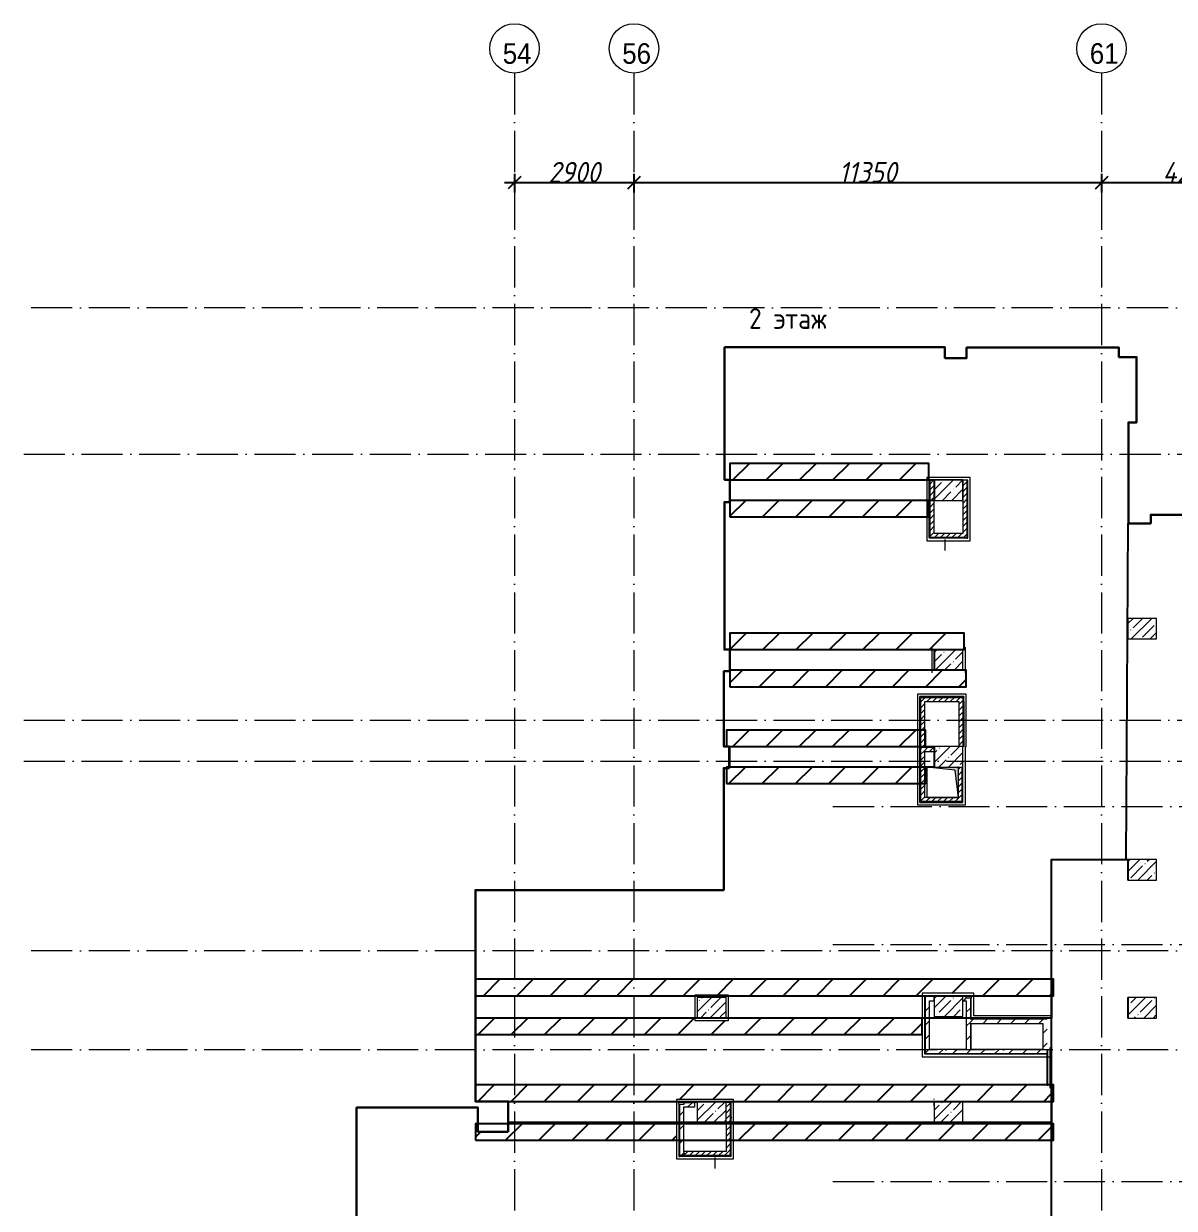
# Model space of a CAD drawing. Header units: millimetres. Extents: x 6277 to 253996, y -115614 to 184496.
# Drawn here: x 52766 to 80697, y 31291 to 60041 of the extents above; entities that cross this region are included whole.
import ezdxf

# ---------------------------------------------------------------- set-up
doc = ezdxf.new("R2010")
doc.units = ezdxf.units.MM
doc.linetypes.add('50_200_ШТРИХ_1Т_ш5_п1_п1_', pattern=[1400, 1000, -200, 0, -200])
for name, color, linetype, lineweight in [('A-ANNO-DIMS', 7, 'Continuous', 9), ('A-WALL', 7, 'Continuous', 5), ('A-WALL-FNSH-1', 7, 'Continuous', 5), ('A-WALL-IDEN', 7, 'Continuous', 9), ('I-WALL', 7, 'Continuous', 5), ('S-COLS', 7, 'Continuous', 9), ('S-COLS-1', 7, 'Continuous', 5), ('Основные линии', 7, 'Continuous', 30)]:
    doc.layers.add(name, color=color, linetype=linetype, lineweight=lineweight)
for name, color, linetype, lineweight, true_color in [('I-WALL-15', 7, 'Continuous', 5, 0x787878), ('M-EQPM-1', 7, 'Continuous', 9, 0xaaaaaa), ('M-EQPM-2', 7, 'Continuous', 9, 0xe2e2e2), ('Оси-1', 7, 'Continuous', 20, 0xaaaaaa), ('Оси-2', 7, 'Continuous', 9, 0xaaaaaa), ('Оси-3', 7, '50_200_ШТРИХ_1Т_ш5_п1_п1_', 9, 0xaaaaaa)]:
    doc.layers.add(name, color=color, linetype=linetype, lineweight=lineweight, true_color=true_color)
doc.styles.add('Arial', font='arial.ttf', dxfattribs={"width": 0.9, "height": 500})
doc.styles.add('ISOCPEUR_I_1', font='isocpeui.ttf', dxfattribs={"width": 0.9, "height": 500})
doc.styles.add('СПДС', font='isocpeur.ttf', dxfattribs={"width": 0.9})
doc.dimstyles.new('ISO-2_5_0_9К_БОЛЬШОЙ', dxfattribs={"dimscale": 304.8, "dimtxt": 497.990588, "dimasz": 0.984252, "dimexe": 0.787402, "dimexo": 0, "dimgap": 0, "dimtad": 1, "dimdec": 0, "dimzin": 0, "dimdsep": 46, "dimtxsty": 'ISOCPEUR_I_1', "dimblk1": 'OBLIQUE', "dimblk2": 'OBLIQUE', "dimsah": 1, "dimcen": 0.09, "dimdle": 0.787402, "dimazin": 0, "dimtfac": 1, "dimtdec": 4, "dimtix": 1, "dimtmove": 0, "dimatfit": 3, "dimfxl": 1, "dimtvp": 1, "dimtolj": 1, "dimtzin": 0, "dimarcsym": 2})
pattern_1 = [(45, (-13682.45, -33209.94), (-228.0985, 228.0985), []), (45, (-13454.35, -33209.94), (-228.0985, 228.0985), [403.225, -80.645, 6.706, -73.939])]
pattern_2 = [(0, (-13682.45, -33330.94), (406.4, 101.6), [6.706, -298.094, 6.706, -298.094, -1625.6]), (0, (-13682.45, -33330.94), (406.4, 101.6), [-609.6, 6.706, -602.894, 6.706, -298.094, -711.2]), (0, (-13682.45, -33330.94), (406.4, 101.6), [-1524, 6.706, -196.494, 6.706, -501.294]), (120, (-13530.05, -33280.14), (-291.18818, 301.15272), [6.706, -298.094, 6.706, -298.094, -1625.6]), (120, (-13530.05, -33280.14), (-291.18818, 301.15272), [-609.6, 6.706, -602.894, 6.706, -298.094, -711.2]), (120, (-13530.05, -33280.14), (-291.18818, 301.15272), [-1524, 6.706, -196.494, 6.706, -501.294]), (240, (-13479.25, -33076.94), (-115.21182, -402.75272), [6.706, -298.094, 6.706, -298.094, -1625.6]), (240, (-13479.25, -33076.94), (-115.21182, -402.75272), [-609.6, 6.706, -602.894, 6.706, -298.094, -711.2]), (240, (-13479.25, -33076.94), (-115.21182, -402.75272), [-1524, 6.706, -196.494, 6.706, -501.294])]
pattern_3 = [(45, (-13682.45, -33330.94), (-70.71068, 70.71068), [])]
pattern_4 = [(0, (-13682.45, -33210.2), (406.4, 101.6), [6.706, -298.094, 6.706, -298.094, -1625.6]), (0, (-13682.45, -33210.2), (406.4, 101.6), [-609.6, 6.706, -602.894, 6.706, -298.094, -711.2]), (0, (-13682.45, -33210.2), (406.4, 101.6), [-1524, 6.706, -196.494, 6.706, -501.294]), (120, (-13530.05, -33159.4), (-291.18818, 301.15272), [6.706, -298.094, 6.706, -298.094, -1625.6]), (120, (-13530.05, -33159.4), (-291.18818, 301.15272), [-609.6, 6.706, -602.894, 6.706, -298.094, -711.2]), (120, (-13530.05, -33159.4), (-291.18818, 301.15272), [-1524, 6.706, -196.494, 6.706, -501.294]), (240, (-13479.25, -32956.2), (-115.21182, -402.75272), [6.706, -298.094, 6.706, -298.094, -1625.6]), (240, (-13479.25, -32956.2), (-115.21182, -402.75272), [-609.6, 6.706, -602.894, 6.706, -298.094, -711.2]), (240, (-13479.25, -32956.2), (-115.21182, -402.75272), [-1524, 6.706, -196.494, 6.706, -501.294])]
pattern_5 = [(45, (-13682.45, -33210.2), (-70.71068, 70.71068), [])]
pattern_6 = [(0, (-13682.45, -33209.94), (406.4, 101.6), [6.706, -298.094, 6.706, -298.094, -1625.6]), (0, (-13682.45, -33209.94), (406.4, 101.6), [-609.6, 6.706, -602.894, 6.706, -298.094, -711.2]), (0, (-13682.45, -33209.94), (406.4, 101.6), [-1524, 6.706, -196.494, 6.706, -501.294]), (120, (-13530.05, -33159.14), (-291.18818, 301.15272), [6.706, -298.094, 6.706, -298.094, -1625.6]), (120, (-13530.05, -33159.14), (-291.18818, 301.15272), [-609.6, 6.706, -602.894, 6.706, -298.094, -711.2]), (120, (-13530.05, -33159.14), (-291.18818, 301.15272), [-1524, 6.706, -196.494, 6.706, -501.294]), (240, (-13479.25, -32955.94), (-115.21182, -402.75272), [6.706, -298.094, 6.706, -298.094, -1625.6]), (240, (-13479.25, -32955.94), (-115.21182, -402.75272), [-609.6, 6.706, -602.894, 6.706, -298.094, -711.2]), (240, (-13479.25, -32955.94), (-115.21182, -402.75272), [-1524, 6.706, -196.494, 6.706, -501.294])]
pattern_7 = [(45, (-13682.45, -33209.94), (-70.71068, 70.71068), [])]
pattern_8 = [(0, (-13682.45, -33931.94), (406.4, 101.6), [6.706, -298.094, 6.706, -298.094, -1625.6]), (0, (-13682.45, -33931.94), (406.4, 101.6), [-609.6, 6.706, -602.894, 6.706, -298.094, -711.2]), (0, (-13682.45, -33931.94), (406.4, 101.6), [-1524, 6.706, -196.494, 6.706, -501.294]), (120, (-13530.05, -33881.14), (-291.18818, 301.15272), [6.706, -298.094, 6.706, -298.094, -1625.6]), (120, (-13530.05, -33881.14), (-291.18818, 301.15272), [-609.6, 6.706, -602.894, 6.706, -298.094, -711.2]), (120, (-13530.05, -33881.14), (-291.18818, 301.15272), [-1524, 6.706, -196.494, 6.706, -501.294]), (240, (-13479.25, -33677.94), (-115.21182, -402.75272), [6.706, -298.094, 6.706, -298.094, -1625.6]), (240, (-13479.25, -33677.94), (-115.21182, -402.75272), [-609.6, 6.706, -602.894, 6.706, -298.094, -711.2]), (240, (-13479.25, -33677.94), (-115.21182, -402.75272), [-1524, 6.706, -196.494, 6.706, -501.294])]
pattern_9 = [(45, (-13682.45, -33931.94), (-169.70563, 169.70563), [])]
pattern_10 = [(45, (-13682.45, -33210.2), (-169.70563, 169.70563), [])]

# ---------------------------------------------------------------- blocks, each defined once
blk = doc.blocks.new('BSC_Колонна _Прямоугольная - 500х700-V305-АИ_План этажа_Стены_2')
at = {"layer": 'S-COLS-1'}
h = blk.add_hatch(dxfattribs=at)
h.set_pattern_fill('FP_174', color=256, style=0, pattern_type=2)
h.set_pattern_definition([(315, (-70131.04, 93600), (228.0985, 228.0985), []), (315, (-70131.04, 93371.9), (228.0985, 228.0985), [403.225, -80.645, 6.706, -73.939])])
h.paths.add_polyline_path([(-250, 350), (-250, -350), (250, -350), (250, 350), (168, 350)])
for p, q in [((250, 350), (-250, 350)), ((-250, 350), (-250, -350)), ((250, -350), (250, 350)), ((-250, -350), (250, -350))]:
    blk.add_line(p, q, dxfattribs=at)
blk = doc.blocks.new('BSC_Колонна _Прямоугольная - 500х700-V306-АИ_План этажа_Стены_2')
at = {"layer": 'S-COLS-1'}
h = blk.add_hatch(dxfattribs=at)
h.set_pattern_fill('FP_175', color=256, style=0, pattern_type=2)
h.set_pattern_definition([(315, (-73481.04, 93600), (228.0985, 228.0985), []), (315, (-73481.04, 93371.9), (228.0985, 228.0985), [403.225, -80.645, 6.706, -73.939])])
h.paths.add_polyline_path([(-250, 350), (-250, -350), (250, -350), (250, 350)])
for p, q in [((250, 350), (-250, 350)), ((-250, 350), (-250, -350)), ((250, -350), (250, 350)), ((-250, -350), (250, -350))]:
    blk.add_line(p, q, dxfattribs=at)
blk = doc.blocks.new('BSC_Колонна _Прямоугольная - 500х700-V309-АИ_План этажа_Стены_2')
at = {"layer": 'S-COLS-1'}
h = blk.add_hatch(dxfattribs=at)
h.set_pattern_fill('FP_178', color=256, style=0, pattern_type=2)
h.set_pattern_definition([(315, (-79331.04, 93600), (228.0985, 228.0985), []), (315, (-79331.04, 93371.9), (228.0985, 228.0985), [403.225, -80.645, 6.706, -73.939])])
h.paths.add_polyline_path([(-250, 350), (-250, -350), (250, -350), (250, 350)])
for p, q in [((250, 350), (-250, 350)), ((-250, 350), (-250, -350)), ((250, -350), (250, 350)), ((-250, -350), (250, -350))]:
    blk.add_line(p, q, dxfattribs=at)
blk = doc.blocks.new('BSC_Колонна _Прямоугольная - 500х700-V357-АИ_План этажа_Стены_2')
at = {"layer": 'S-COLS-1'}
h = blk.add_hatch(dxfattribs=at)
h.set_pattern_fill('FP_216', color=256, style=0, pattern_type=2)
h.set_pattern_definition([(315, (-66830.7, 83150), (228.0985, 228.0985), []), (315, (-66830.7, 82921.9), (228.0985, 228.0985), [403.225, -80.645, 6.706, -73.939])])
h.paths.add_polyline_path([(-250, 350), (-250, -350), (250, -350), (250, 350)])
for p, q in [((250, 350), (-250, 350)), ((-250, 350), (-250, -350)), ((250, -350), (250, 350)), ((-250, -350), (250, -350))]:
    blk.add_line(p, q, dxfattribs=at)
blk = doc.blocks.new('BSC_Колонна _Прямоугольная - 500х700-V359-АИ_План этажа_Стены_2')
at = {"layer": 'S-COLS-1'}
h = blk.add_hatch(dxfattribs=at)
h.set_pattern_fill('FP_218', color=256, style=0, pattern_type=2)
h.set_pattern_definition([(315, (-70130.7, 83150), (228.0985, 228.0985), []), (315, (-70130.7, 82921.9), (228.0985, 228.0985), [403.225, -80.645, 6.706, -73.939])])
h.paths.add_polyline_path([(-250, 115), (-250, -350), (250, -350), (250, 350), (-250, 350)])
for p, q in [((250, 350), (-250, 350)), ((-250, 350), (-250, -350)), ((250, -350), (250, 350)), ((-250, -350), (250, -350))]:
    blk.add_line(p, q, dxfattribs=at)
blk = doc.blocks.new('BSC_Колонна _Прямоугольная - 500х700-V360-АИ_План этажа_Стены_2')
at = {"layer": 'S-COLS-1'}
h = blk.add_hatch(dxfattribs=at)
h.set_pattern_fill('FP_219', color=256, style=0, pattern_type=2)
h.set_pattern_definition([(315, (-70130.7, 88900), (228.0985, 228.0985), []), (315, (-70130.7, 88671.9), (228.0985, 228.0985), [403.225, -80.645, 6.706, -73.939])])
h.paths.add_polyline_path([(-250, 350), (-250, -350), (250, -350), (250, 350), (169, 350)])
for p, q in [((250, 350), (-250, 350)), ((-250, 350), (-250, -350)), ((250, -350), (250, 350)), ((-250, -350), (250, -350))]:
    blk.add_line(p, q, dxfattribs=at)
blk = doc.blocks.new('BSC_Колонна _Прямоугольная - 500х700-V362-АИ_План этажа_Стены_2')
at = {"layer": 'S-COLS-1'}
h = blk.add_hatch(dxfattribs=at)
h.set_pattern_fill('FP_221', color=256, style=0, pattern_type=2)
h.set_pattern_definition([(315, (-75580.7, 88900), (228.0985, 228.0985), []), (315, (-75580.7, 88671.9), (228.0985, 228.0985), [403.225, -80.645, 6.706, -73.939])])
h.paths.add_polyline_path([(-250, 350), (-250, -350), (250, -350), (250, 350)])
for p, q in [((250, 350), (-250, 350)), ((250, -350), (250, 350)), ((-250, -230), (-250, -350)), ((-250, -350), (250, -350))]:
    blk.add_line(p, q, dxfattribs=at)
blk = doc.blocks.new('BSC_Колонна _Прямоугольная - 500х700-V363-АИ_План этажа_Стены_2')
at = {"layer": 'S-COLS-1'}
h = blk.add_hatch(dxfattribs=at)
h.set_pattern_fill('FP_222', color=256, style=0, pattern_type=2)
h.set_pattern_definition([(315, (-77930.7, 88900), (228.0985, 228.0985), []), (315, (-77930.7, 88671.9), (228.0985, 228.0985), [403.225, -80.645, 6.706, -73.939])])
h.paths.add_polyline_path([(-250, 350), (-250, -350), (250, -350), (250, 350)])
for p, q in [((250, 350), (-250, 350)), ((-250, 350), (-250, -350)), ((250, -350), (250, 350)), ((-250, -350), (250, -350))]:
    blk.add_line(p, q, dxfattribs=at)
blk = doc.blocks.new('Канал вертикальный прямоугольный - Шахта - значок проема-24087406-АИ_План этажа_Стены_2')
at = {"layer": 'M-EQPM-2'}
blk.add_hatch(color=256, dxfattribs=at).paths.add_polyline_path([(375, 375), (-375, 375), (-375, -375), (-300, 300)])
at = {"layer": 'M-EQPM-1'}
for p, q in [((-375, -375), (-375, 375)), ((-375, 375), (375, 375)), ((-300, 300), (-375, -375)), ((-300, 300), (375, 375)), ((375, 375), (375, -375)), ((375, -375), (-375, -375))]:
    blk.add_line(p, q, dxfattribs=at)
blk = doc.blocks.new('Ось сетки - Круг_Ø6_00__ISO-2_5_0_9K_-17386508-АИ_План этажа_Стены_3')
at = {"layer": 'Оси-1'}
blk.add_circle((0, 0), 3, dxfattribs=at)
blk = doc.blocks.new('_Oblique')
at = {"color": 0, "linetype": 'ByBlock', "lineweight": -2}
blk.add_line((-0.5, -0.5), (0.5, 0.5), dxfattribs=at)
blk = doc.blocks.new('*D41')
at = {"layer": 'A-ANNO-DIMS', "color": 0, "lineweight": -2, "transparency": 16777216}
for p, q in [((18191, 123762), (18191, 123310)), ((21091, 123762), (21091, 123310)), ((17951, 123550), (21331, 123550))]:
    blk.add_line(p, q, dxfattribs=at)
at = {"layer": 'Defpoints', "color": 0, "transparency": 16777216}
for p in [(18191, 123762), (21091, 123762), (21091, 123550)]:
    blk.add_point(p, dxfattribs=at)
at = {"layer": 'A-ANNO-DIMS', "color": 0, "lineweight": -2, "transparency": 16777216, "xscale": 300, "yscale": 300, "zscale": 300, "rotation": 180}
blk.add_blockref('_Oblique', (18191, 123550), dxfattribs=at)
at = {"layer": 'A-ANNO-DIMS', "color": 0, "lineweight": -2, "transparency": 16777216, "xscale": 300, "yscale": 300, "zscale": 300}
blk.add_blockref('_Oblique', (21091, 123550), dxfattribs=at)
at = {"layer": 'A-ANNO-DIMS', "color": 0, "transparency": 16777216, "insert": (19641, 123800), "char_height": 500, "width": 1516.96, "attachment_point": 5, "style": 'ISOCPEUR_I_1'}
blk.add_mtext('\\A1;2900', dxfattribs=at)
blk = doc.blocks.new('*D42')
at = {"layer": 'A-ANNO-DIMS', "color": 0, "lineweight": -2, "transparency": 16777216}
for p, q in [((21091, 123762), (21091, 123310)), ((32441, 123762), (32441, 123310)), ((20851, 123550), (32681, 123550))]:
    blk.add_line(p, q, dxfattribs=at)
at = {"layer": 'Defpoints', "color": 0, "transparency": 16777216}
for p in [(21091, 123762), (32441, 123762), (32441, 123550)]:
    blk.add_point(p, dxfattribs=at)
at = {"layer": 'A-ANNO-DIMS', "color": 0, "lineweight": -2, "transparency": 16777216, "xscale": 300, "yscale": 300, "zscale": 300, "rotation": 180}
blk.add_blockref('_Oblique', (21091, 123550), dxfattribs=at)
at = {"layer": 'A-ANNO-DIMS', "color": 0, "lineweight": -2, "transparency": 16777216, "xscale": 300, "yscale": 300, "zscale": 300}
blk.add_blockref('_Oblique', (32441, 123550), dxfattribs=at)
at = {"layer": 'A-ANNO-DIMS', "color": 0, "transparency": 16777216, "insert": (26766, 123800), "char_height": 500, "width": 1666.35, "attachment_point": 5, "style": 'ISOCPEUR_I_1'}
blk.add_mtext('\\A1;11350', dxfattribs=at)
blk = doc.blocks.new('*D43')
at = {"layer": 'A-ANNO-DIMS', "color": 0, "lineweight": -2, "transparency": 16777216}
for p, q in [((32441, 123762), (32441, 123310)), ((36691, 123762), (36691, 123310)), ((32201, 123550), (36931, 123550))]:
    blk.add_line(p, q, dxfattribs=at)
at = {"layer": 'Defpoints', "color": 0, "transparency": 16777216}
for p in [(32441, 123762), (36691, 123762), (36691, 123550)]:
    blk.add_point(p, dxfattribs=at)
at = {"layer": 'A-ANNO-DIMS', "color": 0, "lineweight": -2, "transparency": 16777216, "xscale": 300, "yscale": 300, "zscale": 300, "rotation": 180}
blk.add_blockref('_Oblique', (32441, 123550), dxfattribs=at)
at = {"layer": 'A-ANNO-DIMS', "color": 0, "lineweight": -2, "transparency": 16777216, "xscale": 300, "yscale": 300, "zscale": 300}
blk.add_blockref('_Oblique', (36691, 123550), dxfattribs=at)
at = {"layer": 'A-ANNO-DIMS', "color": 0, "transparency": 16777216, "insert": (34566, 123800), "char_height": 500, "width": 1562.92, "attachment_point": 5, "style": 'ISOCPEUR_I_1'}
blk.add_mtext('\\A1;4250', dxfattribs=at)
blk = doc.blocks.new('osi')
at = {"layer": 'Оси-3'}
for p, q in [((18190.8, 126205.7), (18190.8, 83013.9)), ((21090.8, 126205.7), (21090.8, 83013.9)), ((32440.8, 126205.7), (32440.8, 83013.9)), ((48058.7, 120505.8), (6276.8, 120505.8)), ((6276.8, 116955.5), (48058.7, 116955.5)), ((6276.8, 110505.8), (48058.7, 110505.8)), ((6276.8, 109505.8), (48058.7, 109505.8)), ((25922, 108405.8), (48058.7, 108405.8)), ((25922, 105055.8), (48058.7, 105055.8)), ((48058.7, 104905.8), (6276.8, 104905.8)), ((48058.7, 102505.8), (6276.8, 102505.8)), ((25922, 99305.8), (48058.7, 99305.8))]:
    blk.add_line(p, q, dxfattribs=at)
at = {"layer": 'Оси-1', "xscale": 199.9999999999999, "yscale": 199.9999999999999, "zscale": 199.9999999999999, "rotation": 180}
for p in [(18190.8, 126805.7), (21090.8, 126805.7), (32440.8, 126805.7)]:
    blk.add_blockref('Ось сетки - Круг_Ø6_00__ISO-2_5_0_9K_-17386508-АИ_План этажа_Стены_3', p, dxfattribs=at)
at = {"layer": 'Оси-2', "char_height": 500, "width": 702, "attachment_point": 5, "line_spacing_factor": 0.936439, "style": 'Arial'}
for s, insert in [('\\pxqc,t4.572,9.144,13.716,18.288,22.86,27.432,32.004,36.576,41.148,45.72,50.292,54.864,59.436,64.008,68.58,73.152,77.724,82.296,86.868,91.44,96.012,100.584,105.156,109.728,114.3,118.872,123.444,128.016,132.588,137.16,141.732,146.304;{54}', (18255.9, 126678.6)), ('\\pxqc,t4.572,9.144,13.716,18.288,22.86,27.432,32.004,36.576,41.148,45.72,50.292,54.864,59.436,64.008,68.58,73.152,77.724,82.296,86.868,91.44,96.012,100.584,105.156,109.728,114.3,118.872,123.444,128.016,132.588,137.16,141.732,146.304;{56}', (21155.9, 126678.6)), ('\\pxqc,t4.572,9.144,13.716,18.288,22.86,27.432,32.004,36.576,41.148,45.72,50.292,54.864,59.436,64.008,68.58,73.152,77.724,82.296,86.868,91.44,96.012,100.584,105.156,109.728,114.3,118.872,123.444,128.016,132.588,137.16,141.732,146.304;{61}', (32505.9, 126678.6))]:
    blk.add_mtext(s, dxfattribs=dict(at, insert=insert))
at = {"layer": 'A-ANNO-DIMS'}
for base, p1, p2, override, picture, middle in [((21090.8, 123550.1), (18190.8, 123762.2), (21090.8, 123762.2), {"dimpost": '<>', "dimfxl": 2900}, '*D41', (19640.8, 123800.1)), ((32440.8, 123550.1), (21090.8, 123762.2), (32440.8, 123762.2), {"dimpost": '<>', "dimfxl": 11350}, '*D42', (26765.8, 123800.1)), ((36690.8, 123550.1), (32440.8, 123762.2), (36690.8, 123762.2), {"dimpost": '<>', "dimfxl": 4250}, '*D43', (34565.8, 123800.1))]:
    dim = blk.add_linear_dim(base=base, p1=p1, p2=p2, dimstyle='ISO-2_5_0_9К_БОЛЬШОЙ', override=override, dxfattribs=at)
    dim.commit()
    dim.dimension.update_dxf_attribs({"geometry": picture, "text_midpoint": middle})

msp = doc.modelspace()

# ---------------------------------------------------------------- hatches: boundary and pattern name
h = msp.add_hatch()
h.set_pattern_fill('ANSI31', color=3, scale=180)
h.paths.add_polyline_path([(77717.6, 33342.8), (69997.6, 33342.8), (69997.6, 32942.8), (77717.6, 32942.8)])
h.paths.add_polyline_path([(68612.6, 33342.8), (64528.5, 33342.8), (64528.5, 33148.8), (63791.5, 33148.8), (63791.5, 33342.8), (63732.3, 33342.8), (63732.3, 32942.8), (68612.6, 32942.8)])
h.paths.add_polyline_path([(77717.6, 34283.8), (63732.3, 34283.8), (63732.3, 33883.8), (68612.6, 33883.8), (68612.6, 33930.5), (69997.6, 33930.5), (69997.6, 33883.8), (77717.6, 33883.8)])
h.paths.add_polyline_path([(74577.6, 35907.8), (69877.6, 35907.8), (69877.6, 35847.5), (69057.6, 35847.5), (69057.6, 35907.8), (63732.3, 35907.8), (63732.3, 35507.8), (74577.6, 35507.8)])
h.paths.add_polyline_path([(77717.6, 36848.8), (63732.3, 36848.8), (63732.3, 36448.8), (69057.6, 36448.8), (69057.6, 36467.5), (69877.6, 36467.5), (74577.6, 36456.3), (74577.6, 36508.8), (75827.6, 36508.8), (75827.6, 36448.8), (77717.6, 36448.8)])
h.paths.add_polyline_path([(74463.7, 41998.8), (69891.5, 41998.8), (69891.5, 41973.8), (69826.5, 41973.8), (69826.5, 41598.8), (74463.7, 41598.8)])
h.paths.add_polyline_path([(74463.7, 42898.8), (69826.5, 42898.8), (69826.5, 42498.8), (74463.7, 42498.8)])
h.paths.add_polyline_path([(75600, 45249.8), (69909.5, 45249.8), (69909.5, 44849.8), (75600, 44849.8)])
h.paths.add_polyline_path([(74737.9, 49370.8), (69909.5, 49370.8), (69909.5, 48970.8), (74687.6, 48970.8), (74687.6, 49030.8), (74737.9, 49030.8)])
h.paths.add_polyline_path([(74687.6, 48470.8), (69909.5, 48470.8), (69909.5, 48070.8), (74687.6, 48070.8)])
h.paths.add_polyline_path([(69909.5, 43949.8), (75643.3, 43949.8), (75643.3, 44349.8), (69909.5, 44349.8)])
at = {"layer": 'I-WALL'}
h = msp.add_hatch(dxfattribs=at)
h.set_pattern_fill('FP_4', color=256, style=0, pattern_type=2)
h.set_pattern_definition(pattern_7)
h.paths.add_polyline_path([(74867.6, 47670.8), (74867.6, 48970.8), (74767.6, 48970.8), (74767.6, 47670.8)])
h = msp.add_hatch(dxfattribs=at)
h.set_pattern_fill('FP_4', color=256, style=0, pattern_type=2)
h.set_pattern_definition(pattern_7)
h.paths.add_polyline_path([(75664.3, 47570.8), (75664.3, 48970.8), (75564.3, 48970.8), (75564.3, 47570.8)])
h = msp.add_hatch(dxfattribs=at)
h.set_pattern_fill('FP_4', color=256, style=0, pattern_type=2)
h.set_pattern_definition(pattern_7)
h.paths.add_polyline_path([(75564.3, 47570.8), (75564.3, 47670.8), (74767.6, 47670.8), (74767.6, 47570.8)])
h = msp.add_hatch(dxfattribs=at)
h.set_pattern_fill('FP_4', color=256, style=0, pattern_type=2)
h.set_pattern_definition(pattern_3)
h.paths.add_polyline_path([(74543.7, 42499.8), (74643.7, 42499.8), (74643.7, 43688.4), (74543.7, 43688.4), (74543.7, 42663.9)])
h = msp.add_hatch(dxfattribs=at)
h.set_pattern_fill('FP_4', color=256, style=0, pattern_type=2)
h.set_pattern_definition(pattern_3)
h.paths.add_polyline_path([(75467.6, 43588.4), (75567.6, 43588.4), (75567.6, 43688.4), (74643.7, 43688.4), (74643.7, 43588.4)])
h = msp.add_hatch(dxfattribs=at)
h.set_pattern_fill('FP_4', color=256, style=0, pattern_type=2)
h.set_pattern_definition(pattern_3)
h.paths.add_polyline_path([(75567.6, 42499.8), (75567.6, 43588.4), (75467.6, 43588.4), (75467.6, 42499.8)])
h = msp.add_hatch(dxfattribs=at)
h.set_pattern_fill('FP_4', color=256, style=0, pattern_type=2)
h.set_pattern_definition(pattern_3)
h.paths.add_polyline_path([(74867.6, 42379.8), (74867.6, 42479.8), (74543.7, 42479.8), (74543.7, 42379.8), (74643.7, 42379.8)])
h = msp.add_hatch(dxfattribs=at)
h.set_pattern_fill('FP_4', color=256, style=0, pattern_type=2)
h.set_pattern_definition(pattern_3)
h.paths.add_polyline_path([(74543.7, 41160.1), (74643.7, 41160.1), (74643.7, 42379.8), (74543.7, 42379.8), (74543.7, 41240)])
h = msp.add_hatch(dxfattribs=at)
h.set_pattern_fill('FP_4', color=256, style=0, pattern_type=2)
h.set_pattern_definition(pattern_3)
h.paths.add_polyline_path([(75547.6, 41260.1), (75547.6, 41999.8), (75447.6, 41999.8), (75447.6, 41260.1)])
h = msp.add_hatch(dxfattribs=at)
h.set_pattern_fill('FP_4', color=256, style=0, pattern_type=2)
h.set_pattern_definition(pattern_3)
h.paths.add_polyline_path([(75547.6, 41160.1), (75547.6, 41260.1), (75447.6, 41260.1), (75446.4, 41260.1), (74643.7, 41260.1), (74643.7, 41160.1)])
h = msp.add_hatch(dxfattribs=at)
h.set_pattern_fill('FP_5', color=256, style=0, pattern_type=2)
h.set_pattern_definition(pattern_9)
h.paths.add_polyline_path([(74757.6, 35048.8), (74757.6, 36448.8), (74657.6, 36448.8), (74657.6, 35048.8)])
h = msp.add_hatch(dxfattribs=at)
h.set_pattern_fill('FP_5', color=256, style=0, pattern_type=2)
h.set_pattern_definition(pattern_9)
h.paths.add_polyline_path([(74757.6, 36328.8), (74866.6, 36328.8), (74866.6, 36428.8), (74757.6, 36428.8), (74757.6, 36367.4)])
h = msp.add_hatch(dxfattribs=at)
h.set_pattern_fill('FP_5', color=256, style=0, pattern_type=2)
h.set_pattern_definition(pattern_9)
h.paths.add_polyline_path([(75647.6, 36328.8), (75647.6, 36428.8), (75567.6, 36428.8), (75567.6, 36328.8)])
h = msp.add_hatch(dxfattribs=at)
h.set_pattern_fill('FP_5', color=256, style=0, pattern_type=2)
h.set_pattern_definition(pattern_9)
h.paths.add_polyline_path([(75747.6, 35048.8), (75747.6, 36388.8), (75647.6, 36388.8), (75647.6, 35048.8)])
h = msp.add_hatch(dxfattribs=at)
h.set_pattern_fill('FP_5', color=256, style=0, pattern_type=2)
h.set_pattern_definition(pattern_9)
h.paths.add_polyline_path([(77507.6, 35779.1), (77507.6, 35879.1), (75747.6, 35879.1), (75747.6, 35779.1), (76055.7, 35779.1)])
h = msp.add_hatch(dxfattribs=at)
h.set_pattern_fill('FP_5', color=256, style=0, pattern_type=2)
h.set_pattern_definition(pattern_9)
h.paths.add_polyline_path([(77607.6, 35148.8), (77607.6, 35879.1), (77507.6, 35879.1), (77507.6, 35148.8)])
h = msp.add_hatch(dxfattribs=at)
h.set_pattern_fill('FP_5', color=256, style=0, pattern_type=2)
h.set_pattern_definition(pattern_9)
h.paths.add_polyline_path([(75647.6, 35048.8), (75647.6, 35148.8), (74757.6, 35148.8), (74757.6, 35048.8), (75217.7, 35048.8)])
h = msp.add_hatch(dxfattribs=at)
h.set_pattern_fill('FP_5', color=256, style=0, pattern_type=2)
h.set_pattern_definition(pattern_9)
h.paths.add_polyline_path([(77607.6, 35048.8), (77607.6, 35148.8), (75747.6, 35148.8), (75747.6, 35048.8), (76055.7, 35048.8)])
h = msp.add_hatch(dxfattribs=at)
h.set_pattern_fill('FP_5', color=256, style=0, pattern_type=2)
h.set_pattern_definition(pattern_10)
h.paths.add_polyline_path([(68692.6, 32570.5), (68792.6, 32570.5), (68792.6, 33810.5), (68692.6, 33810.5)])
h = msp.add_hatch(dxfattribs=at)
h.set_pattern_fill('FP_5', color=256, style=0, pattern_type=2)
h.set_pattern_definition(pattern_10)
h.paths.add_polyline_path([(68792.6, 33750.5), (69057.6, 33750.5), (69057.6, 33850.5), (68792.6, 33850.5), (68792.6, 33810.5)])
h = msp.add_hatch(dxfattribs=at)
h.set_pattern_fill('FP_4', color=256, style=0, pattern_type=2)
h.set_pattern_definition(pattern_5)
h.paths.add_polyline_path([(69917.6, 32670.5), (69917.6, 33870.5), (69817.6, 33870.5), (69817.6, 32670.5)])
h = msp.add_hatch(dxfattribs=at)
h.set_pattern_fill('FP_4', color=256, style=0, pattern_type=2)
h.set_pattern_definition(pattern_5)
h.paths.add_polyline_path([(68792.6, 32570.5), (69917.6, 32570.5), (69917.6, 32670.5), (68792.6, 32670.5)])
at = {"layer": 'I-WALL-15'}
h = msp.add_hatch(dxfattribs=at)
h.set_pattern_fill('FP_3', color=256, style=0, pattern_type=2)
h.set_pattern_definition(pattern_6)
h.paths.add_polyline_path([(74767.6, 47570.8), (74767.6, 48970.8), (74747.6, 48970.8), (74747.6, 47570.8)])
h = msp.add_hatch(dxfattribs=at)
h.set_pattern_fill('FP_3', color=256, style=0, pattern_type=2)
h.set_pattern_definition(pattern_6)
h.paths.add_polyline_path([(75684.3, 47550.8), (75684.3, 48970.8), (75664.3, 48970.8), (75664.3, 47550.8)])
h = msp.add_hatch(dxfattribs=at)
h.set_pattern_fill('FP_3', color=256, style=0, pattern_type=2)
h.set_pattern_definition(pattern_6)
h.paths.add_polyline_path([(74747.6, 47550.8), (75664.3, 47550.8), (75664.3, 47570.8), (74747.6, 47570.8)])
h = msp.add_hatch(dxfattribs=at)
h.set_pattern_fill('FP_3', color=256, style=0, pattern_type=2)
h.set_pattern_definition(pattern_2)
h.paths.add_polyline_path([(74543.7, 42499.8), (74543.7, 43708.4), (74523.7, 43708.4), (74523.7, 42499.8)])
h = msp.add_hatch(dxfattribs=at)
h.set_pattern_fill('FP_3', color=256, style=0, pattern_type=2)
h.set_pattern_definition(pattern_2)
h.paths.add_polyline_path([(75567.6, 43688.4), (75587.6, 43688.4), (75587.6, 43708.4), (74543.7, 43708.4), (74543.7, 43688.4), (74643.7, 43688.4)])
h = msp.add_hatch(dxfattribs=at)
h.set_pattern_fill('FP_3', color=256, style=0, pattern_type=2)
h.set_pattern_definition(pattern_2)
h.paths.add_polyline_path([(75587.6, 42499.8), (75587.6, 43688.4), (75567.6, 43688.4), (75567.6, 42499.8)])
h = msp.add_hatch(dxfattribs=at)
h.set_pattern_fill('FP_3', color=256, style=0, pattern_type=2)
h.set_pattern_definition(pattern_2)
h.paths.add_polyline_path([(74867.6, 42479.8), (74867.6, 42499.8), (74523.7, 42499.8), (74523.7, 42479.8), (74543.7, 42479.8)])
h = msp.add_hatch(dxfattribs=at)
h.set_pattern_fill('FP_3', color=256, style=0, pattern_type=2)
h.set_pattern_definition(pattern_2)
h.paths.add_polyline_path([(74543.7, 41140.1), (74543.7, 42479.8), (74523.7, 42479.8), (74523.7, 41140.1)])
h = msp.add_hatch(dxfattribs=at)
h.set_pattern_fill('FP_3', color=256, style=0, pattern_type=2)
h.set_pattern_definition(pattern_2)
h.paths.add_polyline_path([(75547.6, 41160.1), (75567.6, 41160.1), (75567.6, 41999.8), (75547.6, 41999.8), (75547.6, 41240)])
h = msp.add_hatch(dxfattribs=at)
h.set_pattern_fill('FP_3', color=256, style=0, pattern_type=2)
h.set_pattern_definition(pattern_2)
h.paths.add_polyline_path([(74543.7, 41140.1), (75567.6, 41140.1), (75567.6, 41160.1), (74543.7, 41160.1)])
h = msp.add_hatch(dxfattribs=at)
h.set_pattern_fill('FP_3', color=256, style=0, pattern_type=2)
h.set_pattern_definition(pattern_8)
h.paths.add_polyline_path([(74657.6, 35028.8), (74657.6, 36448.8), (74637.6, 36448.8), (74637.6, 35028.8)])
h = msp.add_hatch(dxfattribs=at)
h.set_pattern_fill('FP_3', color=256, style=0, pattern_type=2)
h.set_pattern_definition(pattern_8)
h.paths.add_polyline_path([(74866.6, 36428.8), (74866.6, 36448.8), (74757.6, 36448.8), (74757.6, 36428.8)])
h = msp.add_hatch(dxfattribs=at)
h.set_pattern_fill('FP_3', color=256, style=0, pattern_type=2)
h.set_pattern_definition(pattern_8)
h.paths.add_polyline_path([(75647.6, 36428.8), (75647.6, 36448.8), (75567.6, 36448.8), (75567.6, 36428.8)])
h = msp.add_hatch(dxfattribs=at)
h.set_pattern_fill('FP_3', color=256, style=0, pattern_type=2)
h.set_pattern_definition(pattern_8)
h.paths.add_polyline_path([(75767.6, 35028.8), (75767.6, 35048.8), (75747.6, 35048.8), (75747.6, 35028.8)])
h.paths.add_polyline_path([(75767.6, 35148.8), (75767.6, 35779.1), (75747.6, 35779.1), (75747.6, 35148.8)])
h.paths.add_polyline_path([(75767.6, 35879.1), (75767.6, 36388.8), (75747.6, 36388.8), (75747.6, 35879.1)])
h = msp.add_hatch(dxfattribs=at)
h.set_pattern_fill('FP_3', color=256, style=0, pattern_type=2)
h.set_pattern_definition(pattern_8)
h.paths.add_polyline_path([(75767.6, 35879.1), (77607.6, 35879.1), (77607.6, 35899.1), (75767.6, 35899.1)])
h = msp.add_hatch(dxfattribs=at)
h.set_pattern_fill('FP_3', color=256, style=0, pattern_type=2)
h.set_pattern_definition([(0, (-13682.45, -34695.22), (406.4, 101.6), [6.706, -298.094, 6.706, -298.094, -1625.6]), (0, (-13682.45, -34695.22), (406.4, 101.6), [-609.6, 6.706, -602.894, 6.706, -298.094, -711.2]), (0, (-13682.45, -34695.22), (406.4, 101.6), [-1524, 6.706, -196.494, 6.706, -501.294]), (120, (-13530.05, -34644.42), (-291.18818, 301.15272), [6.706, -298.094, 6.706, -298.094, -1625.6]), (120, (-13530.05, -34644.42), (-291.18818, 301.15272), [-609.6, 6.706, -602.894, 6.706, -298.094, -711.2]), (120, (-13530.05, -34644.42), (-291.18818, 301.15272), [-1524, 6.706, -196.494, 6.706, -501.294]), (240, (-13479.25, -34441.22), (-115.21182, -402.75272), [6.706, -298.094, 6.706, -298.094, -1625.6]), (240, (-13479.25, -34441.22), (-115.21182, -402.75272), [-609.6, 6.706, -602.894, 6.706, -298.094, -711.2]), (240, (-13479.25, -34441.22), (-115.21182, -402.75272), [-1524, 6.706, -196.494, 6.706, -501.294])])
h.paths.add_polyline_path([(77607.6, 34285.5), (77627.6, 34285.5), (77627.6, 35135.8), (77607.6, 35135.8), (77607.6, 34385.5)])
h = msp.add_hatch(dxfattribs=at)
h.set_pattern_fill('FP_3', color=256, style=0, pattern_type=2)
h.set_pattern_definition(pattern_8)
h.paths.add_polyline_path([(75747.6, 35028.8), (75747.6, 35048.8), (74657.6, 35048.8), (74657.6, 35028.8), (75647.6, 35028.8)])
h = msp.add_hatch(dxfattribs=at)
h.set_pattern_fill('FP_3', color=256, style=0, pattern_type=2)
h.set_pattern_definition(pattern_8)
h.paths.add_polyline_path([(77627.6, 35028.8), (77627.6, 35048.8), (75767.6, 35048.8), (75767.6, 35028.8), (76055.7, 35028.8)])
h = msp.add_hatch(dxfattribs=at)
h.set_pattern_fill('FP_3', color=256, style=0, pattern_type=2)
h.set_pattern_definition(pattern_4)
h.paths.add_polyline_path([(68692.6, 32550.5), (68692.6, 33810.5), (68672.6, 33810.5), (68672.6, 32550.5)])
h = msp.add_hatch(dxfattribs=at)
h.set_pattern_fill('FP_3', color=256, style=0, pattern_type=2)
h.set_pattern_definition(pattern_4)
h.paths.add_polyline_path([(69057.6, 33850.5), (69057.6, 33870.5), (68792.6, 33870.5), (68792.6, 33850.5)])
h = msp.add_hatch(dxfattribs=at)
h.set_pattern_fill('FP_3', color=256, style=0, pattern_type=2)
h.set_pattern_definition(pattern_4)
h.paths.add_polyline_path([(69917.6, 32570.5), (69937.6, 32570.5), (69937.6, 33870.5), (69917.6, 33870.5), (69917.6, 32670.5)])
h = msp.add_hatch(dxfattribs=at)
h.set_pattern_fill('FP_3', color=256, style=0, pattern_type=2)
h.set_pattern_definition(pattern_4)
h.paths.add_polyline_path([(68792.6, 32550.5), (69937.6, 32550.5), (69937.6, 32570.5), (68692.6, 32570.5), (68692.6, 32550.5)])
at = {"layer": 'S-COLS-1'}
h = msp.add_hatch(dxfattribs=at)
h.set_pattern_fill('FP_1', color=256, style=0, pattern_type=2)
h.set_pattern_definition(pattern_1)
h.paths.add_polyline_path([(75567.6, 48470.8), (75567.6, 48970.8), (74867.6, 48970.8), (74867.6, 48470.8)])
h = msp.add_hatch(dxfattribs=at)
h.set_pattern_fill('FP_1', color=256, style=0, pattern_type=2)
h.set_pattern_definition(pattern_1)
h.paths.add_polyline_path([(74867.6, 33370.8), (75567.6, 33370.8), (75567.6, 33870.8), (74867.6, 33870.8)])

# ---------------------------------------------------------------- linework, layer by layer
at = {"lineweight": 30}
for points in [[(79583.5, 47913.8), (79583.5, 50363.8), (79603.5, 50363.8), (79783.5, 50363.8), (79783.5, 51950.8), (79583.5, 51950.8), (79353.5, 51950.8), (79353.5, 52180.8), (75653.5, 52180.8), (75653.5, 51924.8), (75129.5, 51924.8), (75129.5, 52187.8), (69779.5, 52187.8)], [(69779.5, 52187.8), (69779.5, 48970.8), (69909.5, 48970.8), (69909.5, 48430.8)], [(69909.5, 48430.8), (69774.5, 48430.8), (69774.5, 44849.8), (69775.5, 44849.8)], [(87095.5, 48123.8), (80123.5, 48123.8), (80123.5, 47913.8), (79583.5, 47913.8), (79583.5, 47913.8)], [(69774.5, 44849.8), (69904.5, 44849.8), (69904.5, 44324.8), (69891.5, 44324.8), (69761.5, 44324.8), (69761.5, 42498.8), (69891.5, 42498.8), (69891.5, 41973.8), (69761.5, 41973.8), (69761.5, 39013.8), (63732.3, 39013.8), (63732.3, 33883.8), (64528.5, 33883.8), (64528.5, 33148.8)], [(64528.5, 33148.8), (63791.5, 33148.8), (63791.5, 33733.8), (60847.5, 33733.8), (60847.5, 30940.8), (62368.7, 30940.8)]]:
    msp.add_lwpolyline(points, dxfattribs=at)
at = {"color": 3}
for points in [[(69909.5, 48970.8), (74737.9, 48970.8), (74737.9, 49370.8), (69909.5, 49370.8)], [(69909.5, 48970.8), (74867.6, 48970.8), (74867.6, 48470.8), (69909.5, 48470.8)], [(69909.5, 48070.8), (74737.9, 48070.8), (74737.9, 48470.8), (69909.5, 48470.8)], [(69909.5, 44849.8), (75600, 44849.8), (75600, 45249.8), (69909.5, 45249.8)], [(69909.5, 44849.8), (74867.6, 44849.8), (74867.6, 44349.8), (69909.5, 44349.8)], [(69909.5, 43949.8), (75643.3, 43949.8), (75643.3, 44349.8), (69909.5, 44349.8)], [(69826.5, 42498.8), (74654.9, 42498.8), (74654.9, 42898.8), (69826.5, 42898.8)], [(69909.5, 42498.8), (74867.6, 42498.8), (74867.6, 41998.8), (69909.5, 41998.8)], [(69826.5, 41598.8), (74654.9, 41598.8), (74654.9, 41998.8), (69826.5, 41998.8)], [(63732.3, 36448.8), (77760.9, 36448.8), (77760.9, 36848.8), (63732.3, 36848.8)], [(77717.6, 35907.8), (63732.3, 35907.8), (63732.3, 36448.8), (77717.6, 36448.8)], [(63732.3, 35507.8), (74577.6, 35507.8), (74577.6, 35907.8), (63732.3, 35907.8)], [(63732.3, 33883.8), (77760.9, 33883.8), (77760.9, 34283.8), (63732.3, 34283.8)], [(64528.5, 33883.8), (77717.6, 33883.8), (77717.6, 33370.8), (64528.5, 33370.8)], [(63732.3, 32942.8), (77760.9, 32942.8), (77760.9, 33342.8), (63732.3, 33342.8)]]:
    msp.add_lwpolyline(points, close=True, dxfattribs=at)
for points in [[(79567.6, 47913.8), (79519.2, 39757.8)], [(79567.6, 30677.8), (79567.6, 30157.8), (77717.6, 30157.8), (77717.6, 39757.8), (79567.6, 39757.8), (79567.6, 39257.8)], [(79567.6, 36407.8), (79567.6, 35907.8)]]:
    msp.add_lwpolyline(points, dxfattribs=at)
at = {"layer": 'A-WALL'}
for p, q in [((74687.6, 49030.8), (74687.6, 47490.8)), ((75744.3, 49030.8), (74687.6, 49030.8)), ((74747.6, 47570.8), (74747.6, 48970.8)), ((74747.6, 48970.8), (75684.3, 48970.8)), ((74767.6, 47570.8), (74767.6, 48970.8)), ((75664.3, 48970.8), (75664.3, 47570.8)), ((75684.3, 47550.8), (75684.3, 48970.8)), ((75744.3, 47490.8), (75744.3, 49030.8)), ((74687.6, 47490.8), (75744.3, 47490.8)), ((75664.3, 47550.8), (74747.6, 47550.8)), ((75664.3, 47570.8), (74767.6, 47570.8)), ((74807.6, 44909.8), (74807.6, 44289.8)), ((75627.6, 44289.8), (75627.6, 44909.8)), ((75647.6, 43768.4), (74463.7, 43768.4)), ((74463.7, 43768.4), (74463.7, 41080.1)), ((74523.7, 42499.8), (74523.7, 43708.4)), ((75587.6, 43708.4), (74543.7, 43708.4)), ((75587.6, 43708.4), (75587.6, 43688.4)), ((75647.6, 42499.8), (75647.6, 43768.4)), ((74543.7, 43688.4), (75567.6, 43688.4)), ((74543.7, 42499.8), (74543.7, 43688.4)), ((75567.6, 43688.4), (75567.6, 42499.8)), ((75587.6, 42499.8), (75587.6, 43688.4)), ((75587.6, 43588.4), (75587.6, 42499.8)), ((74523.7, 41140.1), (74523.7, 42479.8)), ((74543.7, 41160.1), (74543.7, 42479.8)), ((74543.7, 42479.8), (74867.6, 42479.8)), ((75587.6, 42499.8), (75567.6, 42499.8)), ((75627.6, 41080.1), (75627.6, 42499.8)), ((75627.6, 42499.8), (75647.6, 42499.8)), ((75547.6, 41160.1), (75547.6, 41999.8)), ((75567.6, 41140.1), (75567.6, 41999.8)), ((74523.7, 41140.1), (75567.6, 41140.1)), ((75547.6, 41160.1), (74543.7, 41160.1)), ((74463.7, 41080.1), (75627.6, 41080.1)), ((69057.6, 36467.5), (69057.6, 35847.5)), ((69877.6, 36467.5), (69057.6, 36467.5)), ((69877.6, 35847.5), (69877.6, 36467.5)), ((74577.6, 36508.8), (74577.6, 34968.8)), ((75827.6, 36508.8), (74577.6, 36508.8)), ((74637.6, 35028.8), (74637.6, 36448.8)), ((74657.6, 35048.8), (74657.6, 36448.8)), ((74757.6, 36448.8), (74757.6, 36428.8)), ((74866.6, 36428.8), (74757.6, 36428.8)), ((74866.6, 36448.8), (74867.6, 36448.8)), ((75647.6, 36428.8), (75567.6, 36428.8)), ((75647.6, 36448.8), (75767.6, 36448.8)), ((75747.6, 36388.8), (75747.6, 35879.1)), ((75767.6, 36448.8), (75767.6, 36388.8)), ((75827.6, 35959.1), (75827.6, 36508.8)), ((77687.6, 35959.1), (75827.6, 35959.1)), ((69057.6, 35847.5), (69877.6, 35847.5)), ((77607.6, 35879.1), (75747.6, 35879.1)), ((75747.6, 35779.1), (75747.6, 35148.8)), ((75747.6, 35779.1), (75767.6, 35779.1)), ((75747.6, 35148.8), (75767.6, 35148.8)), ((77607.6, 34285.5), (77607.6, 35115.8)), ((77687.6, 34205.5), (77687.6, 35195.8)), ((74577.6, 34968.8), (77687.6, 34968.8)), ((77627.6, 35028.8), (74637.6, 35028.8)), ((74657.6, 35048.8), (77607.6, 35048.8)), ((68612.6, 33930.5), (68612.6, 32490.5)), ((69997.6, 33930.5), (68612.6, 33930.5)), ((69997.6, 32490.5), (69997.6, 33930.5)), ((74867.6, 33930.8), (74867.6, 33950.8)), ((68672.6, 33810.5), (68672.6, 33870.5)), ((68672.6, 33870.5), (69117.6, 33870.5)), ((68692.6, 32570.5), (68692.6, 33810.5)), ((69057.6, 33850.5), (68792.6, 33850.5)), ((69817.6, 33870.5), (69937.6, 33870.5)), ((69917.6, 33870.5), (69917.6, 32570.5)), ((69937.6, 32550.5), (69937.6, 33870.5)), ((74867.6, 33890.8), (74867.6, 33870.8)), ((75567.6, 33370.8), (75587.6, 33370.8)), ((75647.6, 33370.8), (75627.6, 33370.8)), ((68612.6, 32490.5), (69997.6, 32490.5)), ((69917.6, 32570.5), (68692.6, 32570.5)), ((69937.6, 32550.5), (68692.6, 32550.5)), ((68792.6, 32670.5), (68792.6, 32570.5))]:
    msp.add_line(p, q, dxfattribs=at)
at = {"layer": 'A-WALL-FNSH-1'}
for p, q in [((74867.6, 47670.8), (74867.6, 48970.8)), ((75564.3, 48970.8), (75564.3, 47670.8)), ((74747.6, 47570.8), (74747.6, 47550.8)), ((75564.3, 47670.8), (74867.6, 47670.8)), ((75664.3, 47550.8), (75684.3, 47550.8)), ((74543.7, 43708.4), (74523.7, 43708.4)), ((75587.6, 43688.4), (75587.6, 43708.4)), ((74643.7, 43588.4), (75467.6, 43588.4)), ((74643.7, 42499.8), (74643.7, 43588.4)), ((75467.6, 43588.4), (75467.6, 42499.8)), ((74523.7, 42499.8), (74523.7, 42479.8)), ((74523.7, 42499.8), (74867.6, 42499.8)), ((74643.7, 41260.1), (74643.7, 42379.8)), ((74643.7, 42379.8), (74867.6, 42379.8)), ((75587.6, 42499.8), (75587.6, 42499.8)), ((75446.4, 41260.1), (74643.7, 41260.1)), ((74866.6, 36448.8), (74637.6, 36448.8)), ((74757.6, 35148.8), (74757.6, 36328.8)), ((74757.6, 36328.8), (74866.6, 36328.8)), ((74866.6, 36328.8), (74866.6, 36448.8)), ((75647.6, 36448.8), (75567.6, 36448.8)), ((75567.6, 36328.8), (75647.6, 36328.8)), ((75647.6, 36388.8), (75647.6, 36448.8)), ((75767.6, 36388.8), (75647.6, 36388.8)), ((75647.6, 36328.8), (75647.6, 35148.8)), ((75767.6, 35899.1), (75767.6, 36388.8)), ((77627.6, 35899.1), (75767.6, 35899.1)), ((75767.6, 35148.8), (75767.6, 35779.1)), ((75767.6, 35779.1), (77507.6, 35779.1)), ((77507.6, 35779.1), (77507.6, 35148.8)), ((75647.6, 35148.8), (74757.6, 35148.8)), ((77507.6, 35148.8), (75767.6, 35148.8)), ((77627.6, 34265.5), (77627.6, 35135.8)), ((68672.6, 33810.5), (68672.6, 32550.5)), ((68792.6, 33810.5), (68672.6, 33810.5)), ((68792.6, 33870.5), (68792.6, 33810.5)), ((68792.6, 32670.5), (68792.6, 33750.5)), ((68792.6, 33750.5), (69057.6, 33750.5)), ((69057.6, 33750.5), (69057.6, 33870.5)), ((74867.6, 33890.8), (74867.6, 33890.8)), ((74867.6, 33770.8), (74867.6, 33890.8)), ((69817.6, 33370.5), (69817.6, 32670.5)), ((75567.6, 33370.8), (75467.6, 33370.8)), ((68672.6, 32550.5), (68692.6, 32550.5)), ((69817.6, 32670.5), (68792.6, 32670.5))]:
    msp.add_line(p, q, dxfattribs=at)
at = {"layer": 'A-WALL-IDEN'}
for p, q in [((75129, 47520.8), (75129, 47254.6)), ((69540, 32520.5), (69540, 32254.3))]:
    msp.add_line(p, q, dxfattribs=at)
at = {"layer": 'S-COLS-1'}
for p, q in [((75567.6, 48970.8), (74867.6, 48970.8)), ((74867.6, 48970.8), (74867.6, 48470.8)), ((75567.6, 48470.8), (75567.6, 48970.8)), ((74867.6, 48470.8), (75567.6, 48470.8)), ((75567.6, 33870.8), (74867.6, 33870.8)), ((74867.6, 33870.8), (74867.6, 33370.8)), ((75567.6, 33370.8), (75567.6, 33870.8)), ((74867.6, 33370.8), (75567.6, 33370.8))]:
    msp.add_line(p, q, dxfattribs=at)

# ---------------------------------------------------------------- block references
msp.add_blockref('osi', (46489.7, -67365.1))
at = {"layer": 'M-EQPM-1', "rotation": 269.9999999999989}
msp.add_blockref('Канал вертикальный прямоугольный - Шахта - значок проема-24087406-АИ_План этажа_Стены_2', (75072.6, 41624.8), dxfattribs=at)
at = {"layer": 'S-COLS', "rotation": 89.9999999999999}
for name, p in [('BSC_Колонна _Прямоугольная - 500х700-V309-АИ_План этажа_Стены_2', (79917.6, 45357.8)), ('BSC_Колонна _Прямоугольная - 500х700-V363-АИ_План этажа_Стены_2', (75217.6, 44599.8)), ('BSC_Колонна _Прямоугольная - 500х700-V362-АИ_План этажа_Стены_2', (75217.6, 42249.8)), ('BSC_Колонна _Прямоугольная - 500х700-V306-АИ_План этажа_Стены_2', (79917.6, 39507.8)), ('BSC_Колонна _Прямоугольная - 500х700-V359-АИ_План этажа_Стены_2', (69467.6, 36157.5)), ('BSC_Колонна _Прямоугольная - 500х700-V360-АИ_План этажа_Стены_2', (75217.6, 36198.8)), ('BSC_Колонна _Прямоугольная - 500х700-V305-АИ_План этажа_Стены_2', (79917.6, 36157.8)), ('BSC_Колонна _Прямоугольная - 500х700-V357-АИ_План этажа_Стены_2', (69467.6, 33620.5))]:
    msp.add_blockref(name, p, dxfattribs=at)

# ---------------------------------------------------------------- texts
at = {"layer": 'Основные линии', "insert": (70374, 53134.9), "char_height": 500, "attachment_point": 1, "style": 'СПДС'}
msp.add_mtext_dynamic_manual_height_columns('2 этаж ', width=2291.008, gutter_width=1622.4, heights=[0], dxfattribs=at)

doc.saveas('drawing.dxf')
